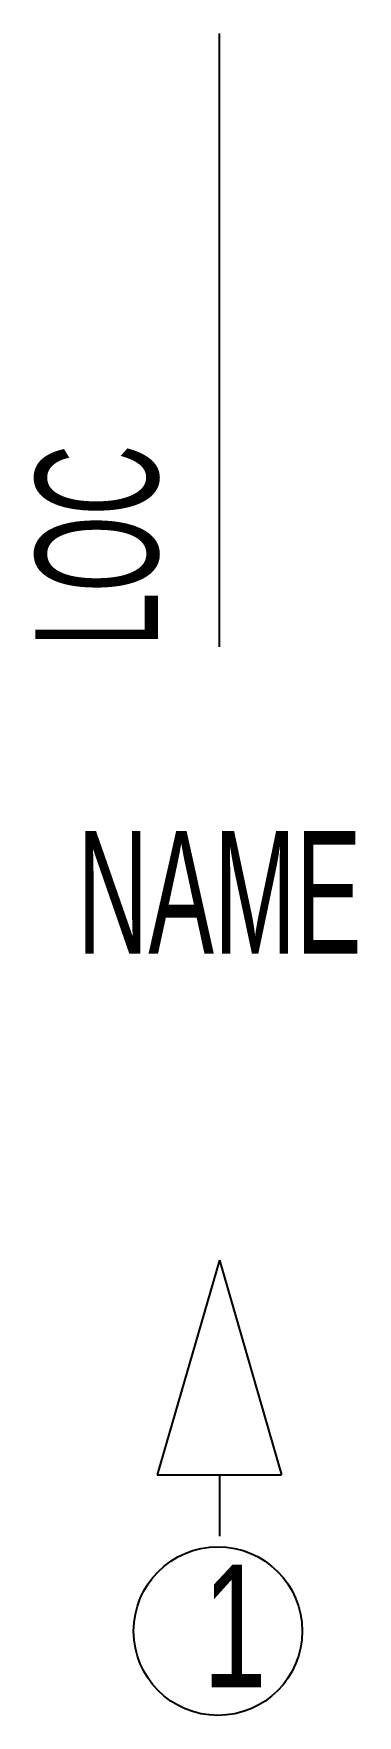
# Model space of a CAD drawing. Header units: inches. Extents: x -3 to 2.2, y -7.4 to 20.
import ezdxf
from ezdxf.enums import TextEntityAlignment as Align

# ---------------------------------------------------------------- set-up
doc = ezdxf.new("R2010")
doc.units = ezdxf.units.IN
doc.header["$MEASUREMENT"] = 0

msp = doc.modelspace()

# ---------------------------------------------------------------- linework, layer by layer
for p, q in [((0, 10), (0, 20)), ((0, 0), (1.013, -3.5)), ((0, -3.5), (0, -4.5))]:
    msp.add_line(p, q)
for points in [[(0, 0), (-1.013, -3.5)], [(-1.013, -3.5), (1.013, -3.5)]]:
    msp.add_lwpolyline(points)
msp.add_circle((-0.024, -6.045), 1.375)

# ---------------------------------------------------------------- texts
at = {"width": 0.7}
msp.add_text('1', height=2, dxfattribs=at).set_placement((-0.271, -6.962))
at = {"width": 0.6}
msp.add_attdef('LOC', (-1, 10), 'LOC', height=2, rotation=90, dxfattribs=at)
msp.add_attdef('NAME', text='NAME', height=2, dxfattribs=at).set_placement((0, 6), align=Align.MIDDLE_CENTER)

doc.saveas('drawing.dxf')
